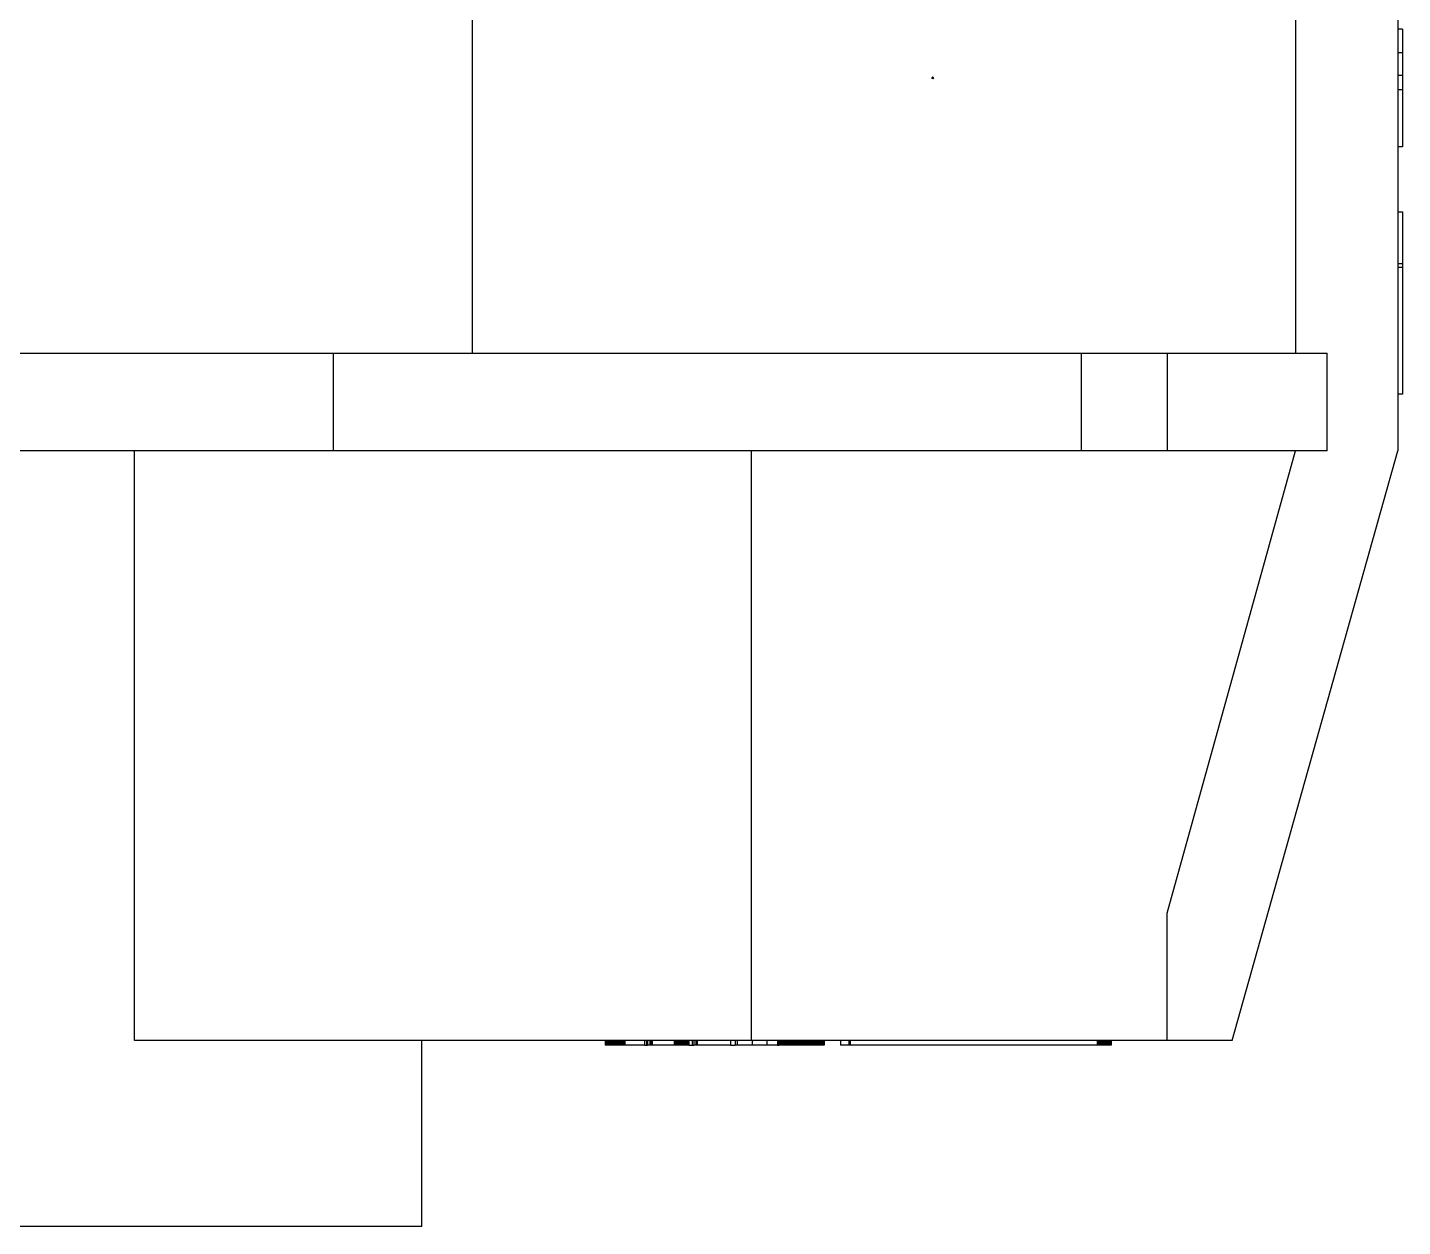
# Model space of a CAD drawing. Extents: x -120528 to -38681, y -40362 to 40632.
# Drawn here: x -51043 to -49565, y -31728 to -30439 of the extents above; entities that cross this region are included whole.
import ezdxf

# ---------------------------------------------------------------- set-up
doc = ezdxf.new("R2010")
doc.units = 0
doc.header["$PDMODE"] = 35
doc.layers.get('0').update_dxf_attribs({"linetype": 'CONTINUOUS'})

msp = doc.modelspace()

# ---------------------------------------------------------------- linework, layer by layer
at = {"color": 40, "linetype": 'Continuous'}
for p, q in [((-49569.94, -30092.09), (-49569.94, -30894.09)), ((-50564.94, -30197.09), (-50564.94, -30789.09)), ((-49679.94, -30197.09), (-49679.94, -30789.09)), ((-49564.94, -30440.8), (-49569.94, -30440.8)), ((-49564.94, -30440.8), (-49564.94, -30466.13)), ((-49564.94, -30466.13), (-49569.94, -30466.13)), ((-49564.94, -30466.13), (-49564.94, -30490.05)), ((-49569.94, -30490.05), (-49564.94, -30490.05)), ((-49564.94, -30490.05), (-49564.94, -30567.09)), ((-49564.94, -30505.88), (-49569.94, -30505.88)), ((-49564.94, -30567.09), (-49569.94, -30567.09)), ((-49569.94, -30637.1), (-49564.94, -30637.1)), ((-49564.94, -30637.1), (-49564.94, -30693.1)), ((-49564.94, -30693.1), (-49569.94, -30693.1)), ((-49569.94, -30696.6), (-49564.94, -30696.6)), ((-49564.94, -30693.1), (-49564.94, -30833.09)), ((-53409.94, -30789.09), (-50713.94, -30789.09)), ((-50713.94, -30894.09), (-50713.94, -30789.09)), ((-50713.94, -30789.09), (-49909.94, -30789.09)), ((-49909.94, -30894.09), (-49909.94, -30789.09)), ((-49909.94, -30789.09), (-49817.94, -30789.09)), ((-49817.94, -30789.09), (-49817.94, -30894.09)), ((-49817.94, -30789.09), (-49645.94, -30789.09)), ((-49645.94, -30894.09), (-49645.94, -30789.09)), ((-49564.94, -30833.09), (-49569.94, -30833.09)), ((-50713.94, -30894.09), (-53409.94, -30894.09)), ((-50927.94, -31528.09), (-50927.94, -30894.09)), ((-49909.94, -30894.09), (-50713.94, -30894.09)), ((-50264.94, -30894.09), (-50264.94, -31528.09)), ((-49817.94, -30894.09), (-49909.94, -30894.09)), ((-49817.94, -31391.09), (-49679.94, -30894.09)), ((-49645.94, -30894.09), (-49817.94, -30894.09)), ((-49747.94, -31528.09), (-49569.94, -30894.09)), ((-49817.94, -31528.09), (-49817.94, -31391.09)), ((-50264.94, -31528.09), (-50927.94, -31528.09)), ((-50618.94, -31728.09), (-50618.94, -31528.09)), ((-50422, -31528.09), (-50422, -31533.09)), ((-50421.96, -31533.09), (-50422, -31533.09)), ((-50421.96, -31528.09), (-50421.96, -31533.09)), ((-50421.91, -31533.09), (-50421.96, -31533.09)), ((-50421.91, -31528.09), (-50421.91, -31533.09)), ((-50421.85, -31533.09), (-50421.91, -31533.09)), ((-50421.85, -31528.09), (-50421.85, -31533.09)), ((-50421.79, -31533.09), (-50421.85, -31533.09)), ((-50421.79, -31528.09), (-50421.79, -31533.09)), ((-50421.72, -31533.09), (-50421.79, -31533.09)), ((-50421.72, -31528.09), (-50421.72, -31533.09)), ((-50421.64, -31533.09), (-50421.72, -31533.09)), ((-50421.64, -31528.09), (-50421.64, -31533.09)), ((-50421.55, -31533.09), (-50421.64, -31533.09)), ((-50421.55, -31528.09), (-50421.55, -31533.09)), ((-50421.45, -31533.09), (-50421.55, -31533.09)), ((-50421.45, -31528.09), (-50421.45, -31533.09)), ((-50421.35, -31533.09), (-50421.45, -31533.09)), ((-50421.35, -31528.09), (-50421.35, -31533.09)), ((-50421.24, -31533.09), (-50421.35, -31533.09)), ((-50421.24, -31528.09), (-50421.24, -31533.09)), ((-50421.12, -31533.09), (-50421.24, -31533.09)), ((-50421.12, -31528.09), (-50421.12, -31533.09)), ((-50420.99, -31533.09), (-50421.12, -31533.09)), ((-50420.99, -31528.09), (-50420.99, -31533.09)), ((-50420.86, -31533.09), (-50420.99, -31533.09)), ((-50420.86, -31528.09), (-50420.86, -31533.09)), ((-50420.71, -31533.09), (-50420.86, -31533.09)), ((-50420.71, -31528.09), (-50420.71, -31533.09)), ((-50420.56, -31533.09), (-50420.71, -31533.09)), ((-50420.56, -31528.09), (-50420.56, -31533.09)), ((-50420.4, -31533.09), (-50420.56, -31533.09)), ((-50420.4, -31528.09), (-50420.4, -31533.09)), ((-50420.24, -31533.09), (-50420.4, -31533.09)), ((-50420.24, -31528.09), (-50420.24, -31533.09)), ((-50420.06, -31533.09), (-50420.24, -31533.09)), ((-50420.06, -31528.09), (-50420.06, -31533.09)), ((-50419.88, -31533.09), (-50420.06, -31533.09)), ((-50419.88, -31528.09), (-50419.88, -31533.09)), ((-50419.69, -31533.09), (-50419.88, -31533.09)), ((-50419.69, -31528.09), (-50419.69, -31533.09)), ((-50419.49, -31533.09), (-50419.69, -31533.09)), ((-50419.49, -31528.09), (-50419.49, -31533.09)), ((-50419.29, -31533.09), (-50419.49, -31533.09)), ((-50419.29, -31528.09), (-50419.29, -31533.09)), ((-50419.07, -31533.09), (-50419.29, -31533.09)), ((-50419.07, -31528.09), (-50419.07, -31533.09)), ((-50418.85, -31533.09), (-50419.07, -31533.09)), ((-50418.85, -31528.09), (-50418.85, -31533.09)), ((-50418.62, -31533.09), (-50418.85, -31533.09)), ((-50418.62, -31528.09), (-50418.62, -31533.09)), ((-50418.39, -31533.09), (-50418.62, -31533.09)), ((-50418.39, -31528.09), (-50418.39, -31533.09)), ((-50418.14, -31533.09), (-50418.39, -31533.09)), ((-50418.14, -31528.09), (-50418.14, -31533.09)), ((-50417.89, -31533.09), (-50418.14, -31533.09)), ((-50417.89, -31528.09), (-50417.89, -31533.09)), ((-50417.63, -31533.09), (-50417.89, -31533.09)), ((-50417.63, -31528.09), (-50417.63, -31533.09)), ((-50417.36, -31533.09), (-50417.63, -31533.09)), ((-50417.36, -31528.09), (-50417.36, -31533.09)), ((-50417.09, -31533.09), (-50417.36, -31533.09)), ((-50417.09, -31528.09), (-50417.09, -31533.09)), ((-50416.8, -31533.09), (-50417.09, -31533.09)), ((-50416.45, -31533.09), (-50416.8, -31533.09)), ((-50416.45, -31528.09), (-50416.45, -31533.09)), ((-50416.09, -31533.09), (-50416.45, -31533.09)), ((-50416.09, -31528.09), (-50416.09, -31533.09)), ((-50415.71, -31533.09), (-50416.09, -31533.09)), ((-50415.71, -31528.09), (-50415.71, -31533.09)), ((-50415.33, -31533.09), (-50415.71, -31533.09)), ((-50415.33, -31528.09), (-50415.33, -31533.09)), ((-50414.94, -31533.09), (-50415.33, -31533.09)), ((-50414.94, -31528.09), (-50414.94, -31533.09)), ((-50414.53, -31533.09), (-50414.94, -31533.09)), ((-50414.53, -31528.09), (-50414.53, -31533.09)), ((-50414.12, -31533.09), (-50414.53, -31533.09)), ((-50414.12, -31528.09), (-50414.12, -31533.09)), ((-50413.7, -31533.09), (-50414.12, -31533.09)), ((-50413.7, -31528.09), (-50413.7, -31533.09)), ((-50413.27, -31533.09), (-50413.7, -31533.09)), ((-50413.27, -31528.09), (-50413.27, -31533.09)), ((-50412.83, -31533.09), (-50413.27, -31533.09)), ((-50412.83, -31528.09), (-50412.83, -31533.09)), ((-50412.38, -31533.09), (-50412.83, -31533.09)), ((-50412.38, -31528.09), (-50412.38, -31533.09)), ((-50411.91, -31533.09), (-50412.38, -31533.09)), ((-50411.91, -31528.09), (-50411.91, -31533.09)), ((-50411.44, -31533.09), (-50411.91, -31533.09)), ((-50411.44, -31528.09), (-50411.44, -31533.09)), ((-50410.96, -31533.09), (-50411.44, -31533.09)), ((-50410.96, -31528.09), (-50410.96, -31533.09)), ((-50410.48, -31533.09), (-50410.96, -31533.09)), ((-50410.48, -31528.09), (-50410.48, -31533.09)), ((-50409.98, -31533.09), (-50410.48, -31533.09)), ((-50409.98, -31528.09), (-50409.98, -31533.09)), ((-50409.47, -31533.09), (-50409.98, -31533.09)), ((-50409.47, -31528.09), (-50409.47, -31533.09)), ((-50408.95, -31533.09), (-50409.47, -31533.09)), ((-50408.95, -31528.09), (-50408.95, -31533.09)), ((-50408.42, -31533.09), (-50408.95, -31533.09)), ((-50408.42, -31528.09), (-50408.42, -31533.09)), ((-50407.89, -31533.09), (-50408.42, -31533.09)), ((-50407.89, -31528.09), (-50407.89, -31533.09)), ((-50407.34, -31533.09), (-50407.89, -31533.09)), ((-50407.34, -31528.09), (-50407.34, -31533.09)), ((-50406.79, -31533.09), (-50407.34, -31533.09)), ((-50406.79, -31528.09), (-50406.79, -31533.09)), ((-50406.22, -31533.09), (-50406.79, -31533.09)), ((-50406.22, -31528.09), (-50406.22, -31533.09)), ((-50405.65, -31533.09), (-50406.22, -31533.09)), ((-50405.65, -31528.09), (-50405.65, -31533.09)), ((-50405.07, -31533.09), (-50405.65, -31533.09)), ((-50405.07, -31528.09), (-50405.07, -31533.09)), ((-50404.47, -31533.09), (-50405.07, -31533.09)), ((-50404.47, -31528.09), (-50404.47, -31533.09)), ((-50403.26, -31533.09), (-50404.47, -31533.09)), ((-50403.26, -31528.09), (-50403.26, -31533.09)), ((-50402.01, -31533.09), (-50403.26, -31533.09)), ((-50402.01, -31528.09), (-50402.01, -31533.09)), ((-50400.73, -31533.09), (-50402.01, -31533.09)), ((-50400.73, -31528.09), (-50400.73, -31533.09)), ((-50379.77, -31533.09), (-50400.73, -31533.09)), ((-50379.77, -31528.09), (-50379.77, -31533.09)), ((-50379.77, -31533.09), (-50377.57, -31533.09)), ((-50377.57, -31528.09), (-50377.57, -31533.09)), ((-50377.57, -31533.09), (-50376.55, -31533.09)), ((-50376.55, -31528.09), (-50376.55, -31533.09)), ((-50373.81, -31533.09), (-50376.55, -31533.09)), ((-50373.81, -31528.09), (-50373.81, -31533.09)), ((-50372.63, -31533.09), (-50373.81, -31533.09)), ((-50372.63, -31528.09), (-50372.63, -31533.09)), ((-50371.65, -31533.09), (-50372.63, -31533.09)), ((-50371.65, -31528.09), (-50371.65, -31533.09)), ((-50347.84, -31533.09), (-50371.65, -31533.09)), ((-50347.84, -31528.09), (-50347.84, -31533.09)), ((-50347.07, -31533.09), (-50347.84, -31533.09)), ((-50347.07, -31528.09), (-50347.07, -31533.09)), ((-50346.3, -31533.09), (-50347.07, -31533.09)), ((-50346.3, -31528.09), (-50346.3, -31533.09)), ((-50345.56, -31533.09), (-50346.3, -31533.09)), ((-50345.56, -31528.09), (-50345.56, -31533.09)), ((-50345.19, -31533.09), (-50345.56, -31533.09)), ((-50345.19, -31528.09), (-50345.19, -31533.09)), ((-50344.82, -31533.09), (-50345.19, -31533.09)), ((-50344.82, -31528.09), (-50344.82, -31533.09)), ((-50344.46, -31533.09), (-50344.82, -31533.09)), ((-50344.46, -31528.09), (-50344.46, -31533.09)), ((-50344.11, -31533.09), (-50344.46, -31533.09)), ((-50344.11, -31528.09), (-50344.11, -31533.09)), ((-50343.75, -31533.09), (-50344.11, -31533.09)), ((-50343.75, -31528.09), (-50343.75, -31533.09)), ((-50343.4, -31533.09), (-50343.75, -31533.09)), ((-50343.4, -31528.09), (-50343.4, -31533.09)), ((-50343.06, -31533.09), (-50343.4, -31533.09)), ((-50343.06, -31528.09), (-50343.06, -31533.09)), ((-50342.72, -31533.09), (-50343.06, -31533.09)), ((-50342.72, -31528.09), (-50342.72, -31533.09)), ((-50342.38, -31533.09), (-50342.72, -31533.09)), ((-50342.38, -31528.09), (-50342.38, -31533.09)), ((-50342.05, -31533.09), (-50342.38, -31533.09)), ((-50342.05, -31528.09), (-50342.05, -31533.09)), ((-50341.72, -31533.09), (-50342.05, -31533.09)), ((-50341.72, -31528.09), (-50341.72, -31533.09)), ((-50341.4, -31533.09), (-50341.72, -31533.09)), ((-50341.4, -31528.09), (-50341.4, -31533.09)), ((-50341.07, -31533.09), (-50341.4, -31533.09)), ((-50341.07, -31528.09), (-50341.07, -31533.09)), ((-50340.76, -31533.09), (-50341.07, -31533.09)), ((-50340.76, -31528.09), (-50340.76, -31533.09)), ((-50340.45, -31533.09), (-50340.76, -31533.09)), ((-50340.45, -31528.09), (-50340.45, -31533.09)), ((-50340.14, -31533.09), (-50340.45, -31533.09)), ((-50340.14, -31528.09), (-50340.14, -31533.09)), ((-50339.83, -31533.09), (-50340.14, -31533.09)), ((-50339.83, -31528.09), (-50339.83, -31533.09)), ((-50339.53, -31533.09), (-50339.83, -31533.09)), ((-50339.53, -31528.09), (-50339.53, -31533.09)), ((-50339.24, -31533.09), (-50339.53, -31533.09)), ((-50339.24, -31528.09), (-50339.24, -31533.09)), ((-50338.94, -31533.09), (-50339.24, -31533.09)), ((-50338.94, -31528.09), (-50338.94, -31533.09)), ((-50338.66, -31533.09), (-50338.94, -31533.09)), ((-50338.66, -31528.09), (-50338.66, -31533.09)), ((-50338.37, -31533.09), (-50338.66, -31533.09)), ((-50338.37, -31528.09), (-50338.37, -31533.09)), ((-50338.09, -31533.09), (-50338.37, -31533.09)), ((-50338.09, -31528.09), (-50338.09, -31533.09)), ((-50337.82, -31533.09), (-50338.09, -31533.09)), ((-50337.82, -31528.09), (-50337.82, -31533.09)), ((-50337.55, -31533.09), (-50337.82, -31533.09)), ((-50337.55, -31528.09), (-50337.55, -31533.09)), ((-50337.28, -31533.09), (-50337.55, -31533.09)), ((-50337.28, -31528.09), (-50337.28, -31533.09)), ((-50337.03, -31533.09), (-50337.28, -31533.09)), ((-50337.03, -31528.09), (-50337.03, -31533.09)), ((-50336.78, -31533.09), (-50337.03, -31533.09)), ((-50336.78, -31528.09), (-50336.78, -31533.09)), ((-50336.55, -31533.09), (-50336.78, -31533.09)), ((-50336.55, -31528.09), (-50336.55, -31533.09)), ((-50336.32, -31533.09), (-50336.55, -31533.09)), ((-50336.32, -31528.09), (-50336.32, -31533.09)), ((-50336.1, -31533.09), (-50336.32, -31533.09)), ((-50336.1, -31528.09), (-50336.1, -31533.09)), ((-50335.89, -31533.09), (-50336.1, -31533.09)), ((-50335.89, -31528.09), (-50335.89, -31533.09)), ((-50335.69, -31533.09), (-50335.89, -31533.09)), ((-50335.69, -31528.09), (-50335.69, -31533.09)), ((-50335.49, -31533.09), (-50335.69, -31533.09)), ((-50335.49, -31528.09), (-50335.49, -31533.09)), ((-50335.3, -31533.09), (-50335.49, -31533.09)), ((-50335.3, -31528.09), (-50335.3, -31533.09)), ((-50335.12, -31533.09), (-50335.3, -31533.09)), ((-50335.12, -31528.09), (-50335.12, -31533.09)), ((-50334.95, -31533.09), (-50335.12, -31533.09)), ((-50334.95, -31528.09), (-50334.95, -31533.09)), ((-50334.78, -31533.09), (-50334.95, -31533.09)), ((-50334.78, -31528.09), (-50334.78, -31533.09)), ((-50334.63, -31533.09), (-50334.78, -31533.09)), ((-50334.63, -31528.09), (-50334.63, -31533.09)), ((-50334.48, -31533.09), (-50334.63, -31533.09)), ((-50334.48, -31528.09), (-50334.48, -31533.09)), ((-50334.34, -31533.09), (-50334.48, -31533.09)), ((-50334.34, -31528.09), (-50334.34, -31533.09)), ((-50334.2, -31533.09), (-50334.34, -31533.09)), ((-50334.2, -31528.09), (-50334.2, -31533.09)), ((-50333.18, -31533.09), (-50334.2, -31533.09)), ((-50333.16, -31533.09), (-50333.18, -31533.09)), ((-50333.16, -31528.09), (-50333.16, -31533.09)), ((-50333.15, -31533.09), (-50333.16, -31533.09)), ((-50333.15, -31528.09), (-50333.15, -31533.09)), ((-50332.14, -31533.09), (-50333.15, -31533.09)), ((-50333.14, -31528.09), (-50333.14, -31533.09)), ((-50332.14, -31528.09), (-50332.14, -31533.09)), ((-50332.14, -31533.09), (-50328.65, -31533.09)), ((-50328.65, -31528.09), (-50328.65, -31533.09)), ((-50328.65, -31533.09), (-50326.55, -31533.09)), ((-50326.55, -31528.09), (-50326.55, -31533.09)), ((-50326.55, -31528.09), (-50326.55, -31533.09)), ((-50326.55, -31528.09), (-50326.55, -31533.09)), ((-50326.55, -31533.09), (-50326.55, -31533.09)), ((-50324.83, -31533.09), (-50326.55, -31533.09)), ((-50324.56, -31533.09), (-50324.83, -31533.09)), ((-50324.56, -31528.09), (-50324.56, -31533.09)), ((-50324.03, -31533.09), (-50324.56, -31533.09)), ((-50324.03, -31528.09), (-50324.03, -31533.09)), ((-50323.09, -31533.09), (-50324.03, -31533.09)), ((-50323.09, -31528.09), (-50323.09, -31533.09)), ((-50287.24, -31533.09), (-50323.09, -31533.09)), ((-50287.24, -31528.09), (-50287.24, -31533.09)), ((-50287.24, -31533.09), (-50282.09, -31533.09)), ((-50282.09, -31528.09), (-50282.09, -31533.09)), ((-50280.02, -31533.09), (-50282.09, -31533.09)), ((-50280.02, -31528.09), (-50280.02, -31533.09)), ((-50264.12, -31533.09), (-50280.02, -31533.09)), ((-49817.94, -31528.09), (-50264.94, -31528.09)), ((-50264.12, -31528.09), (-50264.12, -31533.09)), ((-50248.2, -31533.09), (-50264.12, -31533.09)), ((-50248.2, -31528.09), (-50248.2, -31533.09)), ((-50236.61, -31533.09), (-50248.2, -31533.09)), ((-50236.61, -31528.09), (-50236.61, -31533.09)), ((-50236.61, -31533.09), (-50235.46, -31533.09)), ((-50235.46, -31528.09), (-50235.46, -31533.09)), ((-50235.3, -31533.09), (-50235.46, -31533.09)), ((-50235.3, -31528.09), (-50235.3, -31533.09)), ((-50235.24, -31533.09), (-50235.3, -31533.09)), ((-50235.24, -31528.09), (-50235.24, -31533.09)), ((-50235.17, -31533.09), (-50235.24, -31533.09)), ((-50235.17, -31528.09), (-50235.17, -31533.09)), ((-50235.09, -31533.09), (-50235.17, -31533.09)), ((-50235.09, -31528.09), (-50235.09, -31533.09)), ((-50235, -31533.09), (-50235.09, -31533.09)), ((-50235, -31528.09), (-50235, -31533.09)), ((-50234.9, -31533.09), (-50235, -31533.09)), ((-50234.9, -31528.09), (-50234.9, -31533.09)), ((-50234.8, -31533.09), (-50234.9, -31533.09)), ((-50234.8, -31528.09), (-50234.8, -31533.09)), ((-50234.69, -31533.09), (-50234.8, -31533.09)), ((-50234.69, -31528.09), (-50234.69, -31533.09)), ((-50234.56, -31533.09), (-50234.69, -31533.09)), ((-50234.56, -31528.09), (-50234.56, -31533.09)), ((-50234.43, -31533.09), (-50234.56, -31533.09)), ((-50234.43, -31528.09), (-50234.43, -31533.09)), ((-50234.29, -31533.09), (-50234.43, -31533.09)), ((-50234.29, -31528.09), (-50234.29, -31533.09)), ((-50234.14, -31533.09), (-50234.29, -31533.09)), ((-50234.14, -31528.09), (-50234.14, -31533.09)), ((-50233.99, -31533.09), (-50234.14, -31533.09)), ((-50233.99, -31528.09), (-50233.99, -31533.09)), ((-50233.82, -31533.09), (-50233.99, -31533.09)), ((-50233.82, -31528.09), (-50233.82, -31533.09)), ((-50233.65, -31533.09), (-50233.82, -31533.09)), ((-50233.65, -31528.09), (-50233.65, -31533.09)), ((-50233.46, -31533.09), (-50233.65, -31533.09)), ((-50233.46, -31528.09), (-50233.46, -31533.09)), ((-50233.27, -31533.09), (-50233.46, -31533.09)), ((-50233.27, -31528.09), (-50233.27, -31533.09)), ((-50233.07, -31533.09), (-50233.27, -31533.09)), ((-50233.07, -31528.09), (-50233.07, -31533.09)), ((-50232.86, -31533.09), (-50233.07, -31533.09)), ((-50232.86, -31528.09), (-50232.86, -31533.09)), ((-50232.64, -31533.09), (-50232.86, -31533.09)), ((-50232.64, -31528.09), (-50232.64, -31533.09)), ((-50232.42, -31533.09), (-50232.64, -31533.09)), ((-50232.42, -31528.09), (-50232.42, -31533.09)), ((-50232.18, -31533.09), (-50232.42, -31533.09)), ((-50232.18, -31528.09), (-50232.18, -31533.09)), ((-50231.94, -31533.09), (-50232.18, -31533.09)), ((-50231.94, -31528.09), (-50231.94, -31533.09)), ((-50231.69, -31533.09), (-50231.94, -31533.09)), ((-50231.69, -31528.09), (-50231.69, -31533.09)), ((-50231.42, -31533.09), (-50231.69, -31533.09)), ((-50231.42, -31528.09), (-50231.42, -31533.09)), ((-50231.15, -31533.09), (-50231.42, -31533.09)), ((-50231.15, -31528.09), (-50231.15, -31533.09)), ((-50230.88, -31533.09), (-50231.15, -31533.09)), ((-50230.88, -31528.09), (-50230.88, -31533.09)), ((-50230.59, -31533.09), (-50230.88, -31533.09)), ((-50230.59, -31528.09), (-50230.59, -31533.09)), ((-50230.29, -31533.09), (-50230.59, -31533.09)), ((-50230.29, -31528.09), (-50230.29, -31533.09)), ((-50229.99, -31533.09), (-50230.29, -31533.09)), ((-50229.99, -31528.09), (-50229.99, -31533.09)), ((-50229.68, -31533.09), (-50229.99, -31533.09)), ((-50229.68, -31528.09), (-50229.68, -31533.09)), ((-50229.36, -31533.09), (-50229.68, -31533.09)), ((-50229.36, -31528.09), (-50229.36, -31533.09)), ((-50229.03, -31533.09), (-50229.36, -31533.09)), ((-50229.03, -31528.09), (-50229.03, -31533.09)), ((-50228.6, -31533.09), (-50229.03, -31533.09)), ((-50228.6, -31528.09), (-50228.6, -31533.09)), ((-50228.17, -31533.09), (-50228.6, -31533.09)), ((-50228.17, -31528.09), (-50228.17, -31533.09)), ((-50227.72, -31533.09), (-50228.17, -31533.09)), ((-50227.72, -31528.09), (-50227.72, -31533.09)), ((-50227.27, -31533.09), (-50227.72, -31533.09)), ((-50227.27, -31528.09), (-50227.27, -31533.09)), ((-50226.8, -31533.09), (-50227.27, -31533.09)), ((-50226.8, -31528.09), (-50226.8, -31533.09)), ((-50226.33, -31533.09), (-50226.8, -31533.09)), ((-50226.33, -31528.09), (-50226.33, -31533.09)), ((-50225.84, -31533.09), (-50226.33, -31533.09)), ((-50225.84, -31528.09), (-50225.84, -31533.09)), ((-50225.35, -31533.09), (-50225.84, -31533.09)), ((-50225.35, -31528.09), (-50225.35, -31533.09)), ((-50224.84, -31533.09), (-50225.35, -31533.09)), ((-50224.84, -31528.09), (-50224.84, -31533.09)), ((-50224.33, -31533.09), (-50224.84, -31533.09)), ((-50224.33, -31528.09), (-50224.33, -31533.09)), ((-50223.8, -31533.09), (-50224.33, -31533.09)), ((-50223.8, -31528.09), (-50223.8, -31533.09)), ((-50223.27, -31533.09), (-50223.8, -31533.09)), ((-50223.27, -31528.09), (-50223.27, -31533.09)), ((-50222.72, -31533.09), (-50223.27, -31533.09)), ((-50222.72, -31528.09), (-50222.72, -31533.09)), ((-50222.17, -31533.09), (-50222.72, -31533.09)), ((-50222.17, -31528.09), (-50222.17, -31533.09)), ((-50221.6, -31533.09), (-50222.17, -31533.09)), ((-50221.6, -31528.09), (-50221.6, -31533.09)), ((-50221.03, -31533.09), (-50221.6, -31533.09)), ((-50221.03, -31528.09), (-50221.03, -31533.09)), ((-50220.45, -31533.09), (-50221.03, -31533.09)), ((-50220.45, -31528.09), (-50220.45, -31533.09)), ((-50219.85, -31533.09), (-50220.45, -31533.09)), ((-50219.85, -31528.09), (-50219.85, -31533.09)), ((-50219.25, -31533.09), (-50219.85, -31533.09)), ((-50219.25, -31528.09), (-50219.25, -31533.09)), ((-50218.64, -31533.09), (-50219.25, -31533.09)), ((-50218.64, -31528.09), (-50218.64, -31533.09)), ((-50218.01, -31533.09), (-50218.64, -31533.09)), ((-50218.01, -31528.09), (-50218.01, -31533.09)), ((-50217.38, -31533.09), (-50218.01, -31533.09)), ((-50217.38, -31528.09), (-50217.38, -31533.09)), ((-50216.74, -31533.09), (-50217.38, -31533.09)), ((-50216.74, -31528.09), (-50216.74, -31533.09)), ((-50216.09, -31533.09), (-50216.74, -31533.09)), ((-50216.09, -31528.09), (-50216.09, -31533.09)), ((-50215.42, -31533.09), (-50216.09, -31533.09)), ((-50215.42, -31528.09), (-50215.42, -31533.09)), ((-50214.75, -31533.09), (-50215.42, -31533.09)), ((-50214.75, -31528.09), (-50214.75, -31533.09)), ((-50213.38, -31533.09), (-50214.75, -31533.09)), ((-50213.38, -31528.09), (-50213.38, -31533.09)), ((-50211.97, -31533.09), (-50213.38, -31533.09)), ((-50211.97, -31528.09), (-50211.97, -31533.09)), ((-50210.53, -31533.09), (-50211.97, -31533.09)), ((-50210.53, -31528.09), (-50210.53, -31533.09)), ((-50209.12, -31533.09), (-50210.53, -31533.09)), ((-50209.12, -31528.09), (-50209.12, -31533.09)), ((-50207.74, -31533.09), (-50209.12, -31533.09)), ((-50207.74, -31528.09), (-50207.74, -31533.09)), ((-50206.41, -31533.09), (-50207.74, -31533.09)), ((-50206.41, -31528.09), (-50206.41, -31533.09)), ((-50205.76, -31533.09), (-50206.41, -31533.09)), ((-50205.76, -31528.09), (-50205.76, -31533.09)), ((-50205.11, -31533.09), (-50205.76, -31533.09)), ((-50205.11, -31528.09), (-50205.11, -31533.09)), ((-50204.48, -31533.09), (-50205.11, -31533.09)), ((-50204.48, -31528.09), (-50204.48, -31533.09)), ((-50203.86, -31533.09), (-50204.48, -31533.09)), ((-50203.86, -31528.09), (-50203.86, -31533.09)), ((-50203.24, -31533.09), (-50203.86, -31533.09)), ((-50203.24, -31528.09), (-50203.24, -31533.09)), ((-50202.64, -31533.09), (-50203.24, -31533.09)), ((-50202.64, -31528.09), (-50202.64, -31533.09)), ((-50202.04, -31533.09), (-50202.64, -31533.09)), ((-50202.04, -31528.09), (-50202.04, -31533.09)), ((-50201.46, -31533.09), (-50202.04, -31533.09)), ((-50201.46, -31528.09), (-50201.46, -31533.09)), ((-50200.88, -31533.09), (-50201.46, -31533.09)), ((-50200.88, -31528.09), (-50200.88, -31533.09)), ((-50200.32, -31533.09), (-50200.88, -31533.09)), ((-50200.32, -31528.09), (-50200.32, -31533.09)), ((-50199.76, -31533.09), (-50200.32, -31533.09)), ((-50199.76, -31528.09), (-50199.76, -31533.09)), ((-50199.22, -31533.09), (-50199.76, -31533.09)), ((-50199.22, -31528.09), (-50199.22, -31533.09)), ((-50198.68, -31533.09), (-50199.22, -31533.09)), ((-50198.68, -31528.09), (-50198.68, -31533.09)), ((-50198.16, -31533.09), (-50198.68, -31533.09)), ((-50198.16, -31528.09), (-50198.16, -31533.09)), ((-50197.64, -31533.09), (-50198.16, -31533.09)), ((-50197.64, -31528.09), (-50197.64, -31533.09)), ((-50197.14, -31533.09), (-50197.64, -31533.09)), ((-50197.14, -31528.09), (-50197.14, -31533.09)), ((-50196.64, -31533.09), (-50197.14, -31533.09)), ((-50196.64, -31528.09), (-50196.64, -31533.09)), ((-50196.16, -31533.09), (-50196.64, -31533.09)), ((-50196.16, -31528.09), (-50196.16, -31533.09)), ((-50195.68, -31533.09), (-50196.16, -31533.09)), ((-50195.68, -31528.09), (-50195.68, -31533.09)), ((-50195.22, -31533.09), (-50195.68, -31533.09)), ((-50195.22, -31528.09), (-50195.22, -31533.09)), ((-50194.77, -31533.09), (-50195.22, -31533.09)), ((-50194.77, -31528.09), (-50194.77, -31533.09)), ((-50194.32, -31533.09), (-50194.77, -31533.09)), ((-50194.32, -31528.09), (-50194.32, -31533.09)), ((-50193.89, -31533.09), (-50194.32, -31533.09)), ((-50193.89, -31528.09), (-50193.89, -31533.09)), ((-50193.47, -31533.09), (-50193.89, -31533.09)), ((-50193.47, -31528.09), (-50193.47, -31533.09)), ((-50193.05, -31533.09), (-50193.47, -31533.09)), ((-50193.05, -31528.09), (-50193.05, -31533.09)), ((-50192.65, -31533.09), (-50193.05, -31533.09)), ((-50192.65, -31528.09), (-50192.65, -31533.09)), ((-50192.33, -31533.09), (-50192.65, -31533.09)), ((-50192.33, -31528.09), (-50192.33, -31533.09)), ((-50192.01, -31533.09), (-50192.33, -31533.09)), ((-50192.01, -31528.09), (-50192.01, -31533.09)), ((-50191.71, -31533.09), (-50192.01, -31533.09)), ((-50191.71, -31528.09), (-50191.71, -31533.09)), ((-50191.41, -31533.09), (-50191.71, -31533.09)), ((-50191.41, -31528.09), (-50191.41, -31533.09)), ((-50191.12, -31533.09), (-50191.41, -31533.09)), ((-50191.12, -31528.09), (-50191.12, -31533.09)), ((-50190.84, -31533.09), (-50191.12, -31533.09)), ((-50190.84, -31528.09), (-50190.84, -31533.09)), ((-50190.57, -31533.09), (-50190.84, -31533.09)), ((-50190.57, -31528.09), (-50190.57, -31533.09)), ((-50190.31, -31533.09), (-50190.57, -31533.09)), ((-50190.31, -31528.09), (-50190.31, -31533.09)), ((-50190.05, -31533.09), (-50190.31, -31533.09)), ((-50190.05, -31528.09), (-50190.05, -31533.09)), ((-50189.81, -31533.09), (-50190.05, -31533.09)), ((-50189.81, -31528.09), (-50189.81, -31533.09)), ((-50189.57, -31533.09), (-50189.81, -31533.09)), ((-50189.57, -31528.09), (-50189.57, -31533.09)), ((-50189.35, -31533.09), (-50189.57, -31533.09)), ((-50189.35, -31528.09), (-50189.35, -31533.09)), ((-50189.13, -31533.09), (-50189.35, -31533.09)), ((-50189.13, -31528.09), (-50189.13, -31533.09)), ((-50188.92, -31533.09), (-50189.13, -31533.09)), ((-50188.92, -31528.09), (-50188.92, -31533.09)), ((-50188.72, -31533.09), (-50188.92, -31533.09)), ((-50188.72, -31528.09), (-50188.72, -31533.09)), ((-50188.52, -31533.09), (-50188.72, -31533.09)), ((-50188.52, -31528.09), (-50188.52, -31533.09)), ((-50188.34, -31533.09), (-50188.52, -31533.09)), ((-50188.34, -31528.09), (-50188.34, -31533.09)), ((-50188.16, -31533.09), (-50188.34, -31533.09)), ((-50188.16, -31528.09), (-50188.16, -31533.09)), ((-50188, -31533.09), (-50188.16, -31533.09)), ((-50188, -31528.09), (-50188, -31533.09)), ((-50187.84, -31533.09), (-50188, -31533.09)), ((-50187.84, -31528.09), (-50187.84, -31533.09)), ((-50187.69, -31533.09), (-50187.84, -31533.09)), ((-50187.69, -31528.09), (-50187.69, -31533.09)), ((-50187.55, -31533.09), (-50187.69, -31533.09)), ((-50187.55, -31528.09), (-50187.55, -31533.09)), ((-50187.42, -31533.09), (-50187.55, -31533.09)), ((-50187.42, -31528.09), (-50187.42, -31533.09)), ((-50187.3, -31533.09), (-50187.42, -31533.09)), ((-50187.3, -31528.09), (-50187.3, -31533.09)), ((-50187.18, -31533.09), (-50187.3, -31533.09)), ((-50187.18, -31528.09), (-50187.18, -31533.09)), ((-50187.08, -31533.09), (-50187.18, -31533.09)), ((-50187.08, -31528.09), (-50187.08, -31533.09)), ((-50186.98, -31533.09), (-50187.08, -31533.09)), ((-50186.98, -31528.09), (-50186.98, -31533.09)), ((-50186.89, -31533.09), (-50186.98, -31533.09)), ((-50186.89, -31528.09), (-50186.89, -31533.09)), ((-50186.81, -31533.09), (-50186.89, -31533.09)), ((-50186.81, -31528.09), (-50186.81, -31533.09)), ((-50186.74, -31533.09), (-50186.81, -31533.09)), ((-50186.74, -31528.09), (-50186.74, -31533.09)), ((-50186.68, -31533.09), (-50186.74, -31533.09)), ((-50186.68, -31528.09), (-50186.68, -31533.09)), ((-50186.63, -31533.09), (-50186.68, -31533.09)), ((-50186.63, -31528.09), (-50186.63, -31533.09)), ((-50186.54, -31533.09), (-50186.63, -31533.09)), ((-50186.54, -31528.09), (-50186.54, -31533.09)), ((-50169.16, -31528.09), (-50169.16, -31533.09)), ((-50160.11, -31533.09), (-50169.16, -31533.09)), ((-50160.11, -31528.09), (-50160.11, -31533.09)), ((-50158.8, -31533.09), (-50160.11, -31533.09)), ((-50158.8, -31528.09), (-50158.8, -31533.09)), ((-49893.15, -31533.09), (-50158.8, -31533.09)), ((-49893.15, -31528.09), (-49893.15, -31533.09)), ((-49892.79, -31533.09), (-49893.15, -31533.09)), ((-49892.79, -31528.09), (-49892.79, -31533.09)), ((-49891.65, -31533.09), (-49892.79, -31533.09)), ((-49891.65, -31528.09), (-49891.65, -31533.09)), ((-49890.56, -31533.09), (-49891.65, -31533.09)), ((-49890.56, -31528.09), (-49890.56, -31533.09)), ((-49889.51, -31533.09), (-49890.56, -31533.09)), ((-49889.51, -31528.09), (-49889.51, -31533.09)), ((-49888.51, -31533.09), (-49889.51, -31533.09)), ((-49888.51, -31528.09), (-49888.51, -31533.09)), ((-49887.55, -31533.09), (-49888.51, -31533.09)), ((-49887.55, -31528.09), (-49887.55, -31533.09)), ((-49886.63, -31533.09), (-49887.55, -31533.09)), ((-49886.63, -31528.09), (-49886.63, -31533.09)), ((-49885.75, -31533.09), (-49886.63, -31533.09)), ((-49885.75, -31528.09), (-49885.75, -31533.09)), ((-49884.93, -31533.09), (-49885.75, -31533.09)), ((-49884.93, -31528.09), (-49884.93, -31533.09)), ((-49884.14, -31533.09), (-49884.93, -31533.09)), ((-49884.14, -31528.09), (-49884.14, -31533.09)), ((-49883.4, -31533.09), (-49884.14, -31533.09)), ((-49883.4, -31528.09), (-49883.4, -31533.09)), ((-49882.71, -31533.09), (-49883.4, -31533.09)), ((-49882.71, -31528.09), (-49882.71, -31533.09)), ((-49882.06, -31533.09), (-49882.71, -31533.09)), ((-49882.06, -31528.09), (-49882.06, -31533.09)), ((-49881.46, -31533.09), (-49882.06, -31533.09)), ((-49881.46, -31528.09), (-49881.46, -31533.09)), ((-49880.9, -31533.09), (-49881.46, -31533.09)), ((-49880.9, -31528.09), (-49880.9, -31533.09)), ((-49880.39, -31533.09), (-49880.9, -31533.09)), ((-49880.39, -31528.09), (-49880.39, -31533.09)), ((-49879.93, -31533.09), (-49880.39, -31533.09)), ((-49879.93, -31528.09), (-49879.93, -31533.09)), ((-49879.51, -31533.09), (-49879.93, -31533.09)), ((-49879.51, -31528.09), (-49879.51, -31533.09)), ((-49879.15, -31533.09), (-49879.51, -31533.09)), ((-49879.15, -31528.09), (-49879.15, -31533.09)), ((-49878.83, -31533.09), (-49879.15, -31533.09)), ((-49878.83, -31528.09), (-49878.83, -31533.09)), ((-49878.56, -31533.09), (-49878.83, -31533.09)), ((-49878.56, -31528.09), (-49878.56, -31533.09)), ((-49878.33, -31533.09), (-49878.56, -31533.09)), ((-49878.33, -31528.09), (-49878.33, -31533.09)), ((-49878.16, -31533.09), (-49878.33, -31533.09)), ((-49878.16, -31528.09), (-49878.16, -31533.09)), ((-49878.04, -31533.09), (-49878.16, -31533.09)), ((-49878.04, -31528.09), (-49878.04, -31533.09)), ((-49877.96, -31533.09), (-49878.04, -31533.09)), ((-49877.96, -31528.09), (-49877.96, -31533.09)), ((-49877.94, -31533.09), (-49877.96, -31533.09)), ((-49877.94, -31528.09), (-49877.94, -31533.09)), ((-49747.94, -31528.09), (-49817.94, -31528.09)), ((-50618.94, -31728.09), (-52242.94, -31728.09))]:
    msp.add_line(p, q, dxfattribs=at)
at = {"color": 20, "linetype": 'Continuous'}
msp.add_point((-50069.94, -30493.09), dxfattribs=at)

doc.saveas('drawing.dxf')
